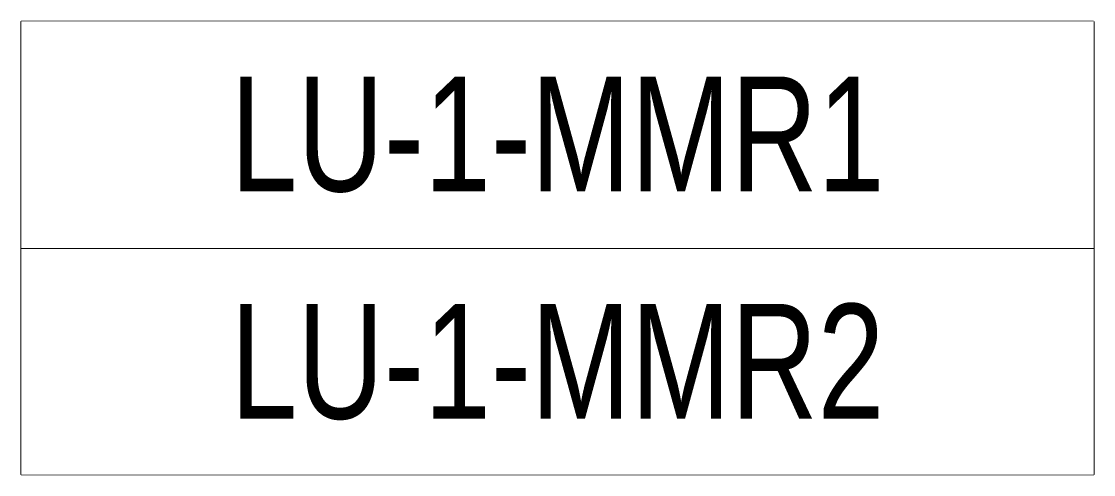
# Model space of a CAD drawing. Header units: millimetres. Extents: x -149088 to 500787, y -530175 to 1035835.
# Drawn here: x 98150 to 101654, y -237305 to -235825 of the extents above; entities that cross this region are included whole.
import ezdxf
from ezdxf.enums import TextEntityAlignment as Align

# ---------------------------------------------------------------- set-up
doc = ezdxf.new("R2010")
doc.units = ezdxf.units.MM
doc.header["$LTSCALE"] = 150
doc.layers.add('------01 Distribution Panel', color=3, linetype='Continuous')
doc.layers.add('------01 Distribution Panel_UPS_Emgency', color=232, linetype='Continuous')
doc.styles.add('ELEC', font='')
doc.styles.get('ELEC').set_extended_font_data('Dotum')

# ---------------------------------------------------------------- blocks, each defined once
blk = doc.blocks.new('SSH-20260429.172412')
at = {"layer": '------01 Distribution Panel', "color": 1}
blk.add_lwpolyline([(83679.8, 75860), (83679.8, 75120), (80176.6, 75120), (80176.6, 75860)], close=True, dxfattribs=at)
at = {"color": 1}
blk.add_wipeout([(80176.6, 75860), (83679.8, 75860), (83679.8, 75120), (80176.6, 75120)], dxfattribs=at).dxf.layer = '------01 Distribution Panel'
at = {"layer": '------01 Distribution Panel', "color": 1}
blk.add_lwpolyline([(83679.8, 75860), (83679.8, 75120), (80176.6, 75120), (80176.6, 75860)], close=True, dxfattribs=at)
at = {"color": 1}
blk.add_wipeout([(80176.6, 75860), (83679.8, 75860), (83679.8, 75120), (80176.6, 75120)], dxfattribs=at).dxf.layer = '------01 Distribution Panel_UPS_Emgency'
at = {"layer": '------01 Distribution Panel', "color": 1}
blk.add_lwpolyline([(83679.8, 76600), (83679.8, 75860), (80176.6, 75860), (80176.6, 76600)], close=True, dxfattribs=at)
at = {"layer": '------01 Distribution Panel_UPS_Emgency', "style": 'ELEC', "width": 0.8}
blk.add_text('LU-1-MMR2', height=375, dxfattribs=at).set_placement((81928.2, 75490), align=Align.MIDDLE)
at = {"color": 1}
blk.add_wipeout([(80176.6, 76600), (83679.8, 76600), (83679.8, 75860), (80176.6, 75860)], dxfattribs=at).dxf.layer = '------01 Distribution Panel'
at = {"layer": '------01 Distribution Panel', "color": 1}
blk.add_lwpolyline([(83679.8, 76600), (83679.8, 75860), (80176.6, 75860), (80176.6, 76600)], close=True, dxfattribs=at)
at = {"color": 1}
blk.add_wipeout([(80176.6, 76600), (83679.8, 76600), (83679.8, 75860), (80176.6, 75860)], dxfattribs=at).dxf.layer = '------01 Distribution Panel_UPS_Emgency'
at = {"layer": '------01 Distribution Panel_UPS_Emgency', "style": 'ELEC', "width": 0.8}
blk.add_text('LU-1-MMR1', height=375, dxfattribs=at).set_placement((81928.2, 76230), align=Align.MIDDLE)

msp = doc.modelspace()

# ---------------------------------------------------------------- block references
msp.add_blockref('SSH-20260429.172412', (17973.8, -312425))

doc.saveas('drawing.dxf')
